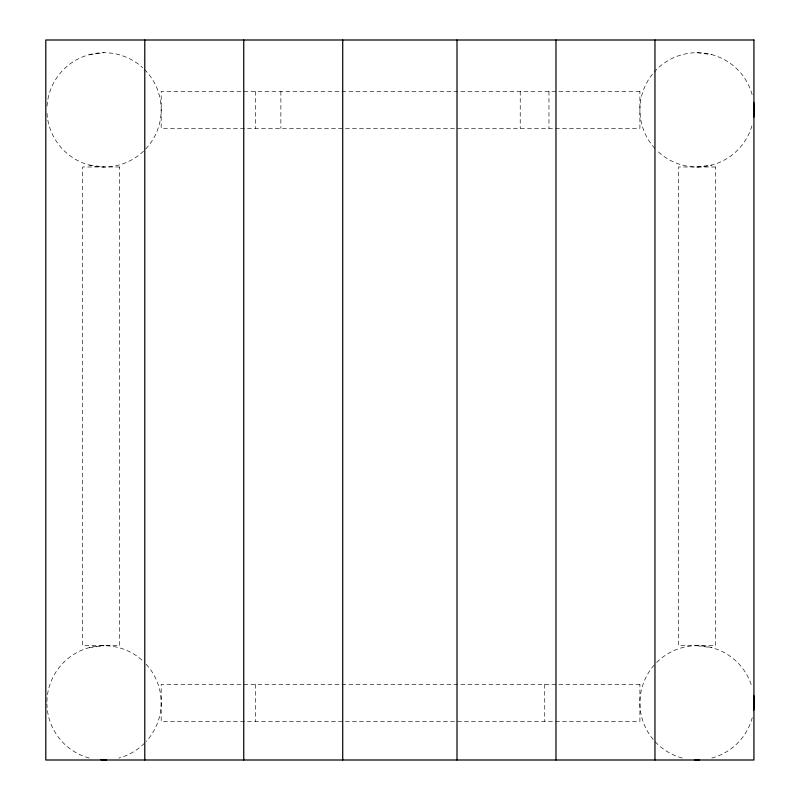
<?xml version="1.0" encoding="UTF-8"?>
<svg xmlns="http://www.w3.org/2000/svg" width="800" height="800" viewBox="0 0 800 800"><rect width="100%" height="100%" fill="white"/><g stroke="black" fill="none" stroke-linecap="round" stroke-linejoin="round"><path stroke-width="0.6" stroke-dasharray="4 3" d="M89.26 54.66L104.05 52.71M697.06 166.99L711.85 165.05M89.26 647.66L104.05 645.71M697.06 52.71L711.85 54.66M89.26 165.05L104.05 166.99M697.06 645.71L711.85 647.66M548.97 91.35L548.97 128.35M544.74 684.36L544.74 721.36M520.23 91.35L520.23 128.35M280.87 91.35L280.87 128.35M255.44 91.35L255.44 128.35M255.59 684.36L255.59 721.36M144.46 69.45A57.14 57.14 0 0 1 126.49 162.41A57.14 57.14 0 0 1 46.92 111.09M47.03 106.13A57.14 57.14 0 0 1 142.67 67.73M751.92 125.83A57.14 57.14 0 0 1 656.65 150.26M654.94 148.47A57.14 57.14 0 0 1 653.29 73.11M654.1 72.16A57.14 57.14 0 0 1 752.25 95.06M146.17 664.24A57.14 57.14 0 0 1 146.17 741.47M144.46 743.26A57.14 57.14 0 0 1 118.84 758.05M89.26 758.05A57.14 57.14 0 0 1 46.92 704.09M46.92 701.62A57.14 57.14 0 0 1 144.46 662.45M752.25 717.65A57.14 57.14 0 0 1 711.85 758.05M682.27 758.05A57.14 57.14 0 0 1 654.94 664.24M656.65 662.45A57.14 57.14 0 0 1 751.92 686.88M639.91 91.35L161.19 91.35L161.19 128.35L639.91 128.35L639.91 91.35M119.62 166.99L82.62 166.99L82.62 645.71L119.62 645.71L119.62 166.99M715.55 166.99L678.56 166.99L678.56 645.71L715.55 645.71L715.55 166.99M639.91 684.36L161.19 684.36L161.19 721.36L639.91 721.36L639.91 684.36"/><path stroke-width="1.2" d="M697.06 760L699.52 759.68M100.76 759.57L104.05 760M654.96 40L654.96 760M555.98 40L555.98 760M457.01 40L457.01 760M342.72 40L342.72 760M243.75 40L243.75 760M144.78 40L144.78 760M106.53 759.95A57.14 57.14 0 0 1 101.57 759.95M753.71 695.4A57.14 57.14 0 0 1 753.71 710.32M699.53 759.95A57.14 57.14 0 0 1 694.58 759.95M753.71 102.39A57.14 57.14 0 0 1 753.71 117.31M753.93 40L45.8 40L45.8 760L753.93 760L753.93 40"/></g></svg>
